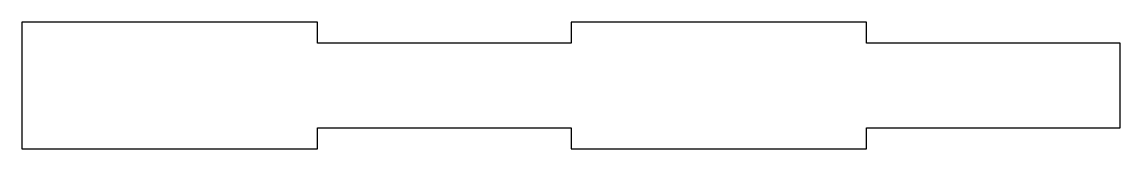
# Model space of a CAD drawing. Header units: millimetres. Extents: x 0 to 780, y 0 to 90.
import ezdxf

# ---------------------------------------------------------------- set-up
doc = ezdxf.new("R2010")
doc.units = ezdxf.units.MM
doc.layers.add('CUT_OUTER', color=7, linetype='Continuous')

msp = doc.modelspace()

# ---------------------------------------------------------------- linework, layer by layer
at = {"layer": 'CUT_OUTER'}
msp.add_lwpolyline([(0, 90.05), (0, 0), (210, 0), (210, 15), (390, 15), (390, 0), (600, 0), (600, 15), (780, 15), (780, 75.05), (600, 75.05), (600, 90.05), (390, 90.05), (390, 75.05), (210, 75.05), (210, 90.05)], close=True, dxfattribs=at)

doc.saveas('drawing.dxf')
